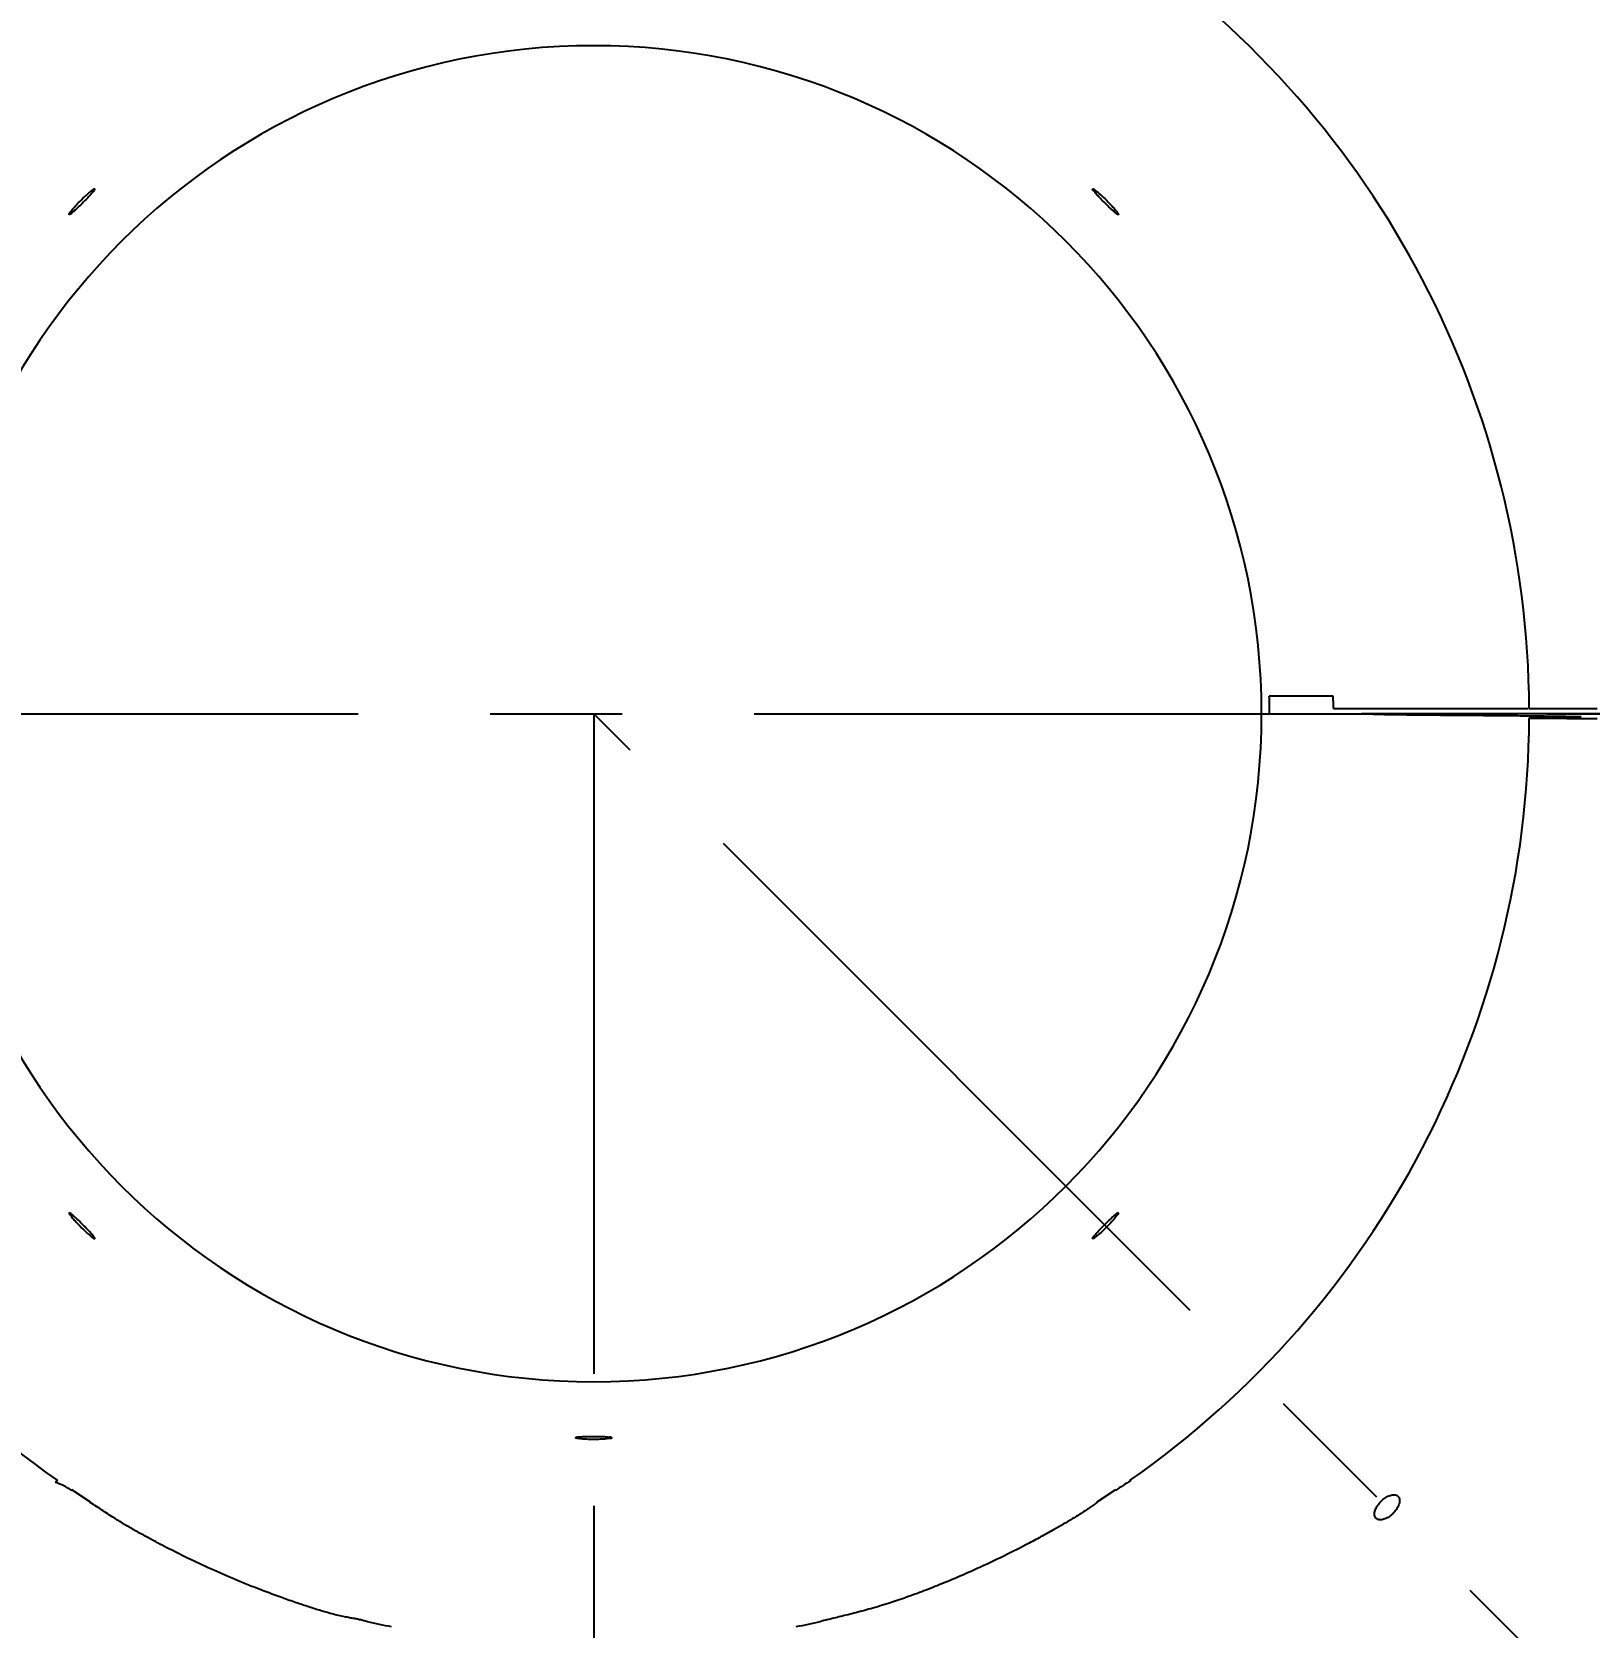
# Model space of a CAD drawing. Header units: millimetres. Extents: x 8 to 862, y 8 to 585.
# Drawn here: x 106.55 to 136.51, y 527.29 to 557.97 of the extents above; entities that cross this region are included whole.
import ezdxf

# ---------------------------------------------------------------- set-up
doc = ezdxf.new("R2010")
doc.units = ezdxf.units.MM
doc.linetypes.add('CENTERX2', pattern=[20.32, 12.7, -2.54, 2.54, -2.54])
doc.linetypes.add('HIDDEN', pattern=[1.905, 1.27, -0.635])
for name, color, linetype in [('CENTERLINE', 4, 'CENTERX2'), ('DIMENSIONS', 2, 'Continuous'), ('HIDDEN', 3, 'HIDDEN')]:
    doc.layers.add(name, color=color, linetype=linetype)
doc.layers.add('OUTLINE', color=7, linetype='Continuous', lineweight=25)
doc.styles.add('SLDTEXTSTYLE0', font='TXT', dxfattribs={"width": 0.75})
doc.dimstyles.new('SLDDIMSTYLE2', dxfattribs={"dimtxt": 3.5, "dimasz": 2, "dimexe": 0, "dimexo": 0.0625, "dimgap": 0.875, "dimtad": 1, "dimrnd": 1e-09, "dimzin": 12, "dimdsep": 46, "dimtxsty": 'SLDTEXTSTYLE0', "dimsah": 1, "dimcen": 0.09, "dimadec": 0, "dimazin": 3, "dimtfac": 1, "dimtofl": 0, "dimtmove": 0, "dimatfit": 3, "dimfxl": 0, "dimfrac": 2, "dimtolj": 1, "dimtzin": 12, "dimarcsym": 0})
doc.dimstyles.new('SLDDIMSTYLE8', dxfattribs={"dimtxt": 3.5, "dimasz": 2, "dimexe": 0, "dimexo": 0.0625, "dimgap": 0.875, "dimtad": 1, "dimdec": 4, "dimzin": 12, "dimdsep": 46, "dimtxsty": 'SLDTEXTSTYLE0', "dimsah": 1, "dimcen": 0.09, "dimazin": 3, "dimtfac": 1, "dimtofl": 0, "dimtmove": 0, "dimatfit": 3, "dimfxl": 0, "dimfrac": 2, "dimtolj": 1, "dimtzin": 12, "dimarcsym": 0})

# ---------------------------------------------------------------- blocks, each defined once
blk = doc.blocks.new('_D_64')
at = {"layer": 'DIMENSIONS'}
for p, q in [((169.48, 544.855), (205.285, 544.855)), ((143.911, 518.303), (179.532, 482.682))]:
    blk.add_line(p, q, dxfattribs=at)
blk.add_arc((117.359, 544.855), 85.926, 315, 0, dxfattribs=at)
for points in [[(203.285, 544.855), (202.761, 542.861), (203.761, 542.849)], [(178.118, 484.096), (179.873, 485.178), (179.158, 485.876)]]:
    blk.add_solid(points, dxfattribs=at)
at = {"layer": 'DIMENSIONS', "char_height": 3.5, "attachment_point": 1, "rotation": 67.5, "style": 'SLDTEXTSTYLE0'}
for s, insert in [('Relief', (191.838, 511.917)), ('45°', (188.643, 504.204))]:
    blk.add_mtext(s, dxfattribs=dict(at, insert=insert))
blk = doc.blocks.new('_D_67')
at = {"layer": 'DIMENSIONS'}
for p, q in [((64.359, 545.855), (64.359, 578.811)), ((170.359, 545.855), (170.359, 578.811)), ((64.359, 576.811), (170.359, 576.811))]:
    blk.add_line(p, q, dxfattribs=at)
for points in [[(64.359, 576.811), (66.359, 576.311), (66.359, 577.311)], [(170.359, 576.811), (168.359, 577.311), (168.359, 576.311)]]:
    blk.add_solid(points, dxfattribs=at)
at = {"layer": 'DIMENSIONS', "insert": (113.48, 581.323), "char_height": 3.5, "attachment_point": 1, "style": 'SLDTEXTSTYLE0'}
blk.add_mtext('106', dxfattribs=at)

msp = doc.modelspace()

# ---------------------------------------------------------------- linework, layer by layer
at = {"layer": 'CENTERLINE'}
for p, q in [((79.80918, 544.85491), (154.90918, 544.85491)), ((143.20394, 519.01015), (117.35918, 544.85491)), ((117.35918, 544.85491), (117.35918, 464.40584))]:
    msp.add_line(p, q, dxfattribs=at)
at = {"layer": 'HIDDEN'}
msp.add_arc((117.35918, 544.85491), 36.55, 168.117223, 20.363121, dxfattribs=at)
at = {"layer": 'OUTLINE'}
for p, q in [((131.58843, 545.18991), (130.35792, 545.18991)), ((131.59203, 544.95491), (132.35885, 544.95491)), ((132.35885, 544.95491), (133.88939, 544.95491)), ((133.88939, 544.95491), (135.33786, 544.95491)), ((135.35891, 544.95491), (136.6632, 544.95491)), ((130.20918, 544.85491), (130.36224, 544.85491)), ((130.20918, 544.85491), (132.13283, 544.85491)), ((138.15412, 544.85491), (132.13283, 544.85491)), ((132.13283, 544.85491), (132.35918, 544.84737)), ((107.67486, 529.69053), (107.31964, 529.92342)), ((127.39888, 529.92353), (127.04029, 529.68842)), ((127.68356, 530.11017), (127.69623, 530.09207))]:
    msp.add_line(p, q, dxfattribs=at)
at = {"layer": 'OUTLINE', "flags": 128}
msp.add_lwpolyline([(107.03481, 530.11017), (107.01345, 530.07967), (107.00146, 530.06254)], dxfattribs=at)
at = {"layer": 'OUTLINE'}
for centre, radius, start, end in [((117.35918, 544.85491), 18, 124.999997, 179.681689), ((117.35918, 544.8549), 18, 0.318315, 54.999993), ((117.35918, 544.85491), 12.85, 0, 180), ((117.36443, 544.85498), 12.99781, 359.999651, 1.476531), ((117.39091, 544.85542), 14.20147, 0.40139, 1.349618), ((117.35918, 544.85491), 40.67122, 180.000003, 359.999997), ((117.35918, 544.85491), 34.01882, 180.000003, 359.999997), ((117.35919, 544.85491), 18, 180.264673, 234.999996), ((117.35918, 544.85491), 12.85, 180.000001, 359.999999), ((117.35918, 544.85491), 18, 305.000003, 359.735333)]:
    msp.add_arc(centre, radius, start, end, dxfattribs=at)
for points, knots in [([(107.72821, 554.9367), (107.71788, 554.92943), (107.68433, 554.90583), (107.62577, 554.8561), (107.54957, 554.78691), (107.46853, 554.70768), (107.39521, 554.62885), (107.32608, 554.55546), (107.29858, 554.50634), (107.25267, 554.46478), (107.28457, 554.4486), (107.31635, 554.49354), (107.37327, 554.52984), (107.44379, 554.60135), (107.5235, 554.67717), (107.60137, 554.75801), (107.67231, 554.82918), (107.71878, 554.89217), (107.75671, 554.92171), (107.75863, 554.96121), (107.74075, 554.9468), (107.72821, 554.9367)], [0, 0, 0, 0, 0.02688867, 0.08734797, 0.16335456, 0.24644904, 0.32736342, 0.39711731, 0.44800176, 0.47463306, 0.48190299, 0.51206444, 0.56597232, 0.63786484, 0.71970898, 0.80229884, 0.87638206, 0.93370535, 0.96802384, 0.97758411, 1, 1, 1, 1]), ([(127.1088, 554.84112), (127.09358, 554.85513), (127.05946, 554.88654), (127.01238, 554.91324), (126.97807, 554.95714), (126.94785, 554.93821), (126.99579, 554.89953), (127.02548, 554.85067), (127.09685, 554.77938), (127.17106, 554.70116), (127.25239, 554.62195), (127.32458, 554.55097), (127.39068, 554.49788), (127.42097, 554.46404), (127.46386, 554.45055), (127.43283, 554.49884), (127.4051, 554.53514), (127.34364, 554.60783), (127.27253, 554.68384), (127.19234, 554.76474), (127.13613, 554.81613), (127.1088, 554.84112)], [0, 0, 0, 0, 0.04319955, 0.096816, 0.12669863, 0.13389423, 0.16076122, 0.21185961, 0.28181454, 0.36282758, 0.44578625, 0.52138902, 0.58120906, 0.61868608, 0.63094481, 0.65007397, 0.69426296, 0.75919681, 0.83772701, 0.92108983, 1, 1, 1, 1]), ([(132.35918, 544.84737), (132.40196, 544.84618), (132.50416, 544.84335), (132.68233, 544.84036), (132.91167, 544.83711), (133.19234, 544.83399), (133.52434, 544.83087), (133.76238, 544.82903), (133.88967, 544.82805)], [0, 0, 0, 0, 0.0838718, 0.2003871, 0.34925764, 0.53342179, 0.75052311, 1, 1, 1, 1]), ([(133.88967, 544.82805), (134.05084, 544.82682), (134.35607, 544.8245), (134.78799, 544.82076), (135.16786, 544.81709), (135.49669, 544.8134), (135.77345, 544.8099), (135.99711, 544.80604), (136.16527, 544.80336), (136.2743, 544.79874), (136.33303, 544.79807), (136.35383, 544.79439), (136.35908, 544.79346)], [0, 0, 0, 0, 0.19576615, 0.37074675, 0.52464784, 0.65717628, 0.77018256, 0.86081207, 0.92891837, 0.97435786, 0.99352985, 1, 1, 1, 1]), ([(135.94921, 544.78414), (135.86357, 544.78329), (135.71651, 544.78182), (135.53228, 544.77772), (135.421, 544.77719), (135.37143, 544.77285), (135.35899, 544.77176)], [0, 0, 0, 0, 0.43510804, 0.74720896, 0.93658977, 1, 1, 1, 1]), ([(135.35899, 544.77176), (135.3682, 544.77132), (135.40491, 544.76959), (135.48897, 544.76944), (135.6299, 544.76785), (135.80079, 544.76711), (135.9907, 544.76621), (136.19059, 544.76548), (136.41772, 544.76475), (136.57854, 544.76432), (136.66324, 544.76409)], [0, 0, 0, 0, 0.0212126, 0.08451442, 0.19329507, 0.34539815, 0.47757261, 0.63010554, 0.80517767, 1, 1, 1, 1]), ([(136.35908, 544.79346), (136.35059, 544.7926), (136.31676, 544.78915), (136.23986, 544.78886), (136.1118, 544.78573), (136.00911, 544.78473), (135.94921, 544.78414)], [0, 0, 0, 0, 0.06243522, 0.2487221, 0.56183793, 1, 1, 1, 1]), ([(107.26575, 535.25373), (107.26496, 535.25319), (107.25504, 535.24636), (107.29364, 535.20919), (107.31835, 535.16394), (107.3851, 535.09206), (107.45669, 535.01413), (107.53832, 534.93396), (107.61341, 534.8636), (107.68469, 534.8056), (107.71899, 534.77649), (107.76614, 534.75207), (107.74524, 534.79674), (107.71341, 534.8284), (107.65613, 534.89635), (107.58475, 534.96965), (107.50501, 535.0503), (107.42704, 535.12632), (107.35814, 535.18828), (107.3088, 535.23368), (107.27857, 535.25029), (107.26853, 535.25581)], [0, 0, 0, 0, 0.00196273, 0.02477117, 0.07229199, 0.13966776, 0.2194542, 0.30274594, 0.38027221, 0.44344035, 0.48530762, 0.50194748, 0.51653829, 0.55641478, 0.61811942, 0.69487742, 0.77807225, 0.85835365, 0.92674855, 0.97566495, 1, 1, 1, 1]), ([(127.38747, 535.15398), (127.39802, 535.16762), (127.41989, 535.19589), (127.44455, 535.22047), (127.4585, 535.26478), (127.41196, 535.23366), (127.37759, 535.20407), (127.30729, 535.14131), (127.2328, 535.06933), (127.15161, 534.98845), (127.07918, 534.91312), (127.01349, 534.84183), (126.98495, 534.80515), (126.94798, 534.7584), (126.99008, 534.76532), (127.02137, 534.79922), (127.08792, 534.84727), (127.16132, 534.91657), (127.24231, 534.99474), (127.31881, 535.07451), (127.36565, 535.12872), (127.38747, 535.15398)], [0, 0, 0, 0, 0.03556974, 0.07377885, 0.08680329, 0.1050384, 0.14838727, 0.21268823, 0.29083713, 0.37405274, 0.45298975, 0.51883069, 0.5642858, 0.58478684, 0.59581373, 0.631828, 0.69039963, 0.76516586, 0.84780087, 0.92908746, 1, 1, 1, 1]), ([(117.53577, 530.90012), (117.55628, 530.90106), (117.60184, 530.90316), (117.64745, 530.91682), (117.70789, 530.91198), (117.70223, 530.94694), (117.64574, 530.93775), (117.58297, 530.95248), (117.48236, 530.95178), (117.37301, 530.95462), (117.26035, 530.95268), (117.15975, 530.95229), (117.08002, 530.94139), (117.03349, 530.94628), (117.00046, 530.9215), (117.06069, 530.91341), (117.10705, 530.90481), (117.20463, 530.89831), (117.30961, 530.89473), (117.42353, 530.89471), (117.49918, 530.89836), (117.53577, 530.90012)], [0, 0, 0, 0, 0.04231321, 0.09400802, 0.12159239, 0.12865628, 0.15785974, 0.21095967, 0.28230351, 0.36392639, 0.44664524, 0.5211927, 0.57926092, 0.61451069, 0.62480782, 0.64626152, 0.6925842, 0.75911228, 0.83850202, 0.92189301, 1, 1, 1, 1]), ([(107.3187, 529.9154), (107.26886, 529.94599), (107.16926, 530.00712), (107.05942, 530.04702), (107.00454, 530.06694)], [0, 0, 0, 0, 0.50040589, 1, 1, 1, 1]), ([(127.69108, 530.09942), (127.64223, 530.06993), (127.54385, 530.01054), (127.44794, 529.94726), (127.39966, 529.9154)], [0, 0, 0, 0, 0.49665462, 1, 1, 1, 1]), ([(112.86605, 527.4247), (112.84578, 527.42933), (112.80062, 527.43963), (112.72512, 527.45286), (112.63558, 527.46947), (112.5319, 527.49031), (112.41426, 527.51699), (112.26191, 527.55574), (112.07194, 527.61084), (111.84369, 527.68441), (111.5955, 527.76719), (111.27397, 527.88019), (110.87214, 528.03081), (110.40285, 528.22177), (109.93777, 528.42664), (109.50481, 528.63162), (109.11273, 528.82952), (108.79781, 528.99745), (108.5501, 529.13525), (108.35676, 529.24535), (108.1904, 529.34683), (108.04511, 529.43967), (107.91826, 529.5228), (107.79426, 529.60494), (107.71179, 529.65822), (107.67094, 529.68461)], [0, 0, 0, 0, 0.010950495, 0.024382483, 0.040352931, 0.058900955, 0.08006078, 0.103862635, 0.141664728, 0.184188414, 0.230130025, 0.279422779, 0.363632346, 0.456059095, 0.546161018, 0.631189841, 0.708259694, 0.77739697, 0.819095456, 0.857513749, 0.894538959, 0.921684444, 0.948300497, 0.974395585, 1, 1, 1, 1]), ([(127.04743, 529.68461), (127.02547, 529.66987), (126.97747, 529.63764), (126.90132, 529.58253), (126.81221, 529.5207), (126.69941, 529.44657), (126.56025, 529.36287), (126.39632, 529.26595), (126.20484, 529.15578), (125.98379, 529.03229), (125.66111, 528.85834), (125.2458, 528.64645), (124.80557, 528.43843), (124.41874, 528.26731), (124.09082, 528.12977), (123.75667, 527.9973), (123.42578, 527.8736), (123.08436, 527.7571), (122.74524, 527.6531), (122.41413, 527.56292), (122.12011, 527.49103), (121.93729, 527.44575), (121.85231, 527.4247)], [0, 0, 0, 0, 0.0139252, 0.03044515, 0.04949838, 0.07104998, 0.10151692, 0.13500561, 0.17134975, 0.21785797, 0.26835115, 0.36440372, 0.46336703, 0.52473937, 0.58716174, 0.65063254, 0.71403247, 0.77318606, 0.8406001, 0.90080554, 0.95389208, 1, 1, 1, 1]), ([(132.83793, 529.60993), (132.84471, 529.62635), (132.86088, 529.6655), (132.86996, 529.72831), (132.85256, 529.79224), (132.80159, 529.83103), (132.73293, 529.83543), (132.65658, 529.81344), (132.57731, 529.76836), (132.5029, 529.70494), (132.4409, 529.62982), (132.39777, 529.5506), (132.37793, 529.47495), (132.38494, 529.4073), (132.42643, 529.35879), (132.49163, 529.34399), (132.5665, 529.35749), (132.64652, 529.39504), (132.72338, 529.45325), (132.79118, 529.52507), (132.82265, 529.5822), (132.83793, 529.60993)], [0, 0, 0, 0, 0.035889981, 0.085552523, 0.125956472, 0.163386767, 0.206689125, 0.260054255, 0.322401821, 0.389714933, 0.45675188, 0.51834587, 0.570707106, 0.613164413, 0.650437538, 0.691464518, 0.742011769, 0.802163823, 0.86852605, 0.936177044, 1, 1, 1, 1]), ([(113.46724, 527.28913), (113.31213, 527.31904), (113.10921, 527.35817), (112.91088, 527.41565), (112.86415, 527.42919)], [0, 0, 0, 0, 0.76439466, 1, 1, 1, 1]), ([(121.8601, 527.43085), (121.81142, 527.41673), (121.61116, 527.35864), (121.40628, 527.31909), (121.25121, 527.28915)], [0, 0, 0, 0, 0.24310771, 1, 1, 1, 1])]:
    msp.add_open_spline(points, degree=3, knots=knots, dxfattribs=at)

# ---------------------------------------------------------------- dimensions: what is measured, and where the dimension line sits
at = {"layer": 'DIMENSIONS'}
dim = msp.add_linear_dim(base=(170.35918, 576.81118), p1=(64.35918, 544.85491), p2=(170.35918, 544.85491), angle=0, dimstyle='SLDDIMSTYLE2', dxfattribs=at)
dim.commit()
dim.dimension.update_dxf_attribs({"geometry": '_D_67', "text_midpoint": (117.35918, 576.81118), "dimtype": 160})
dim = msp.add_angular_dim_2l(base=(196.74404, 511.97262), line1=((143.20394, 519.01015), (117.35918, 544.85491)), line2=((154.70918, 544.85491), (168.4798, 544.85491)), text='<> Relief', dimstyle='SLDDIMSTYLE8', dxfattribs=at)
dim.commit()
dim.dimension.update_dxf_attribs({"geometry": '_D_64', "text_midpoint": (196.74404, 511.97262), "dimtype": 162})

doc.saveas('drawing.dxf')
